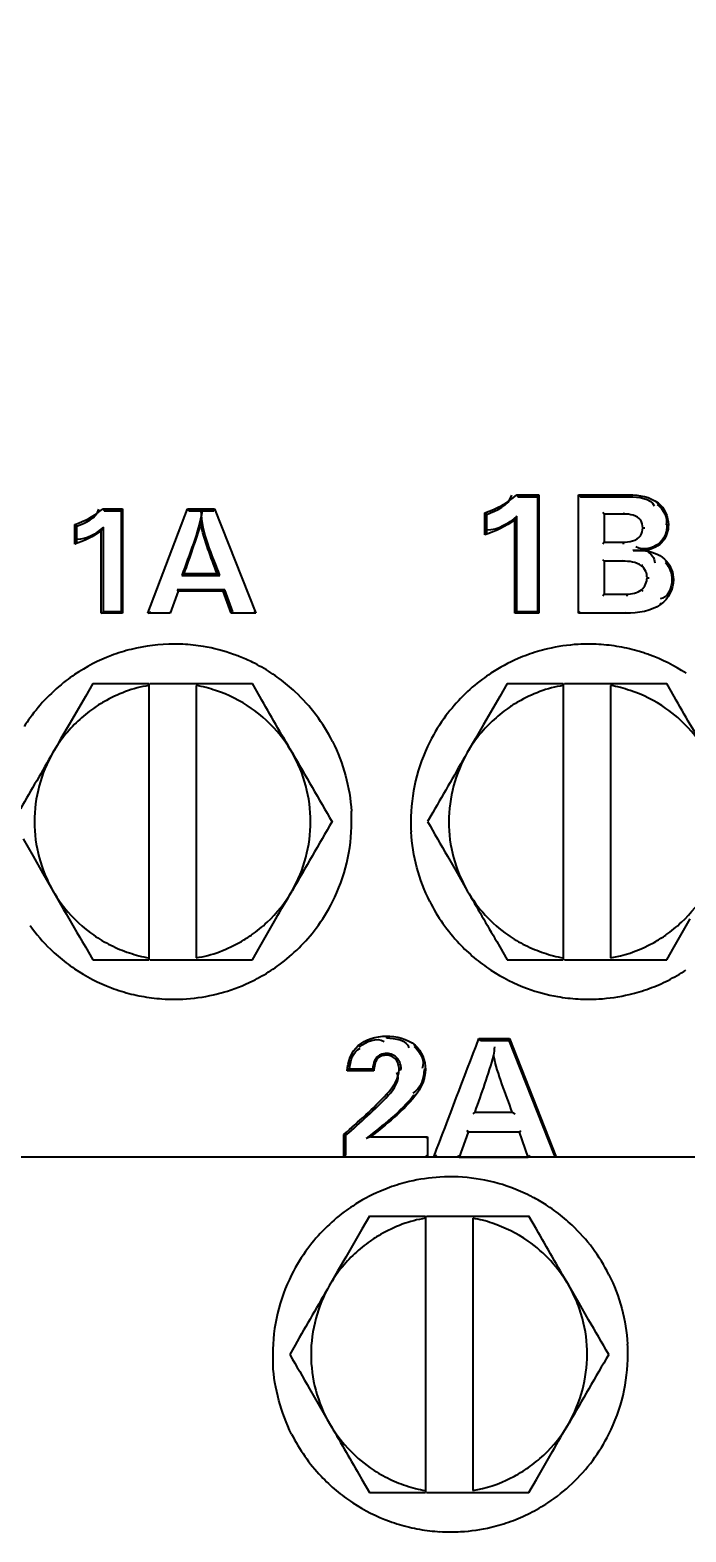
# Model space of a CAD drawing. Header units: millimetres. Extents: x 4086 to 8300, y 123 to 1549.
# Drawn here: x 6912.55 to 6916.71, y 479.1 to 488.62 of the extents above; entities that cross this region are included whole.
import ezdxf
from ezdxf import colors
from ezdxf.entities.mleader import LeaderData, LeaderLine
from ezdxf.math import Vec2, Vec3

# ---------------------------------------------------------------- set-up
doc = ezdxf.new("R2010")
doc.units = ezdxf.units.MM
doc.linetypes.add('CENTER', pattern=[0.6, 0.375, -0.075, 0.075, -0.075])
for name, color, linetype in [('中心线', 7, 'Continuous'), ('外形图', 7, 'Continuous'), ('多重引线', 7, 'Continuous')]:
    doc.layers.add(name, color=color, linetype=linetype)
doc.styles.add('思源黑', font='SourceHanSansCN-Normal.ttf')

msp = doc.modelspace()

# ---------------------------------------------------------------- linework, layer by layer
at = {"layer": '中心线', "linetype": 'CENTER', "ltscale": 20}
msp.add_line((7036.9807, 481.4763), (6843.6609, 481.4763), dxfattribs=at)
at = {"layer": '外形图'}
for p, q in [((6915.6384, 485.6715), (6915.7784, 485.6715)), ((6915.6384, 485.6715), (6915.6448, 485.6587)), ((6915.7784, 485.6715), (6915.7697, 485.6587)), ((6915.7784, 485.6715), (6915.7783, 484.9215)), ((6916.0286, 485.6715), (6916.3498, 485.6715)), ((6916.0287, 485.6715), (6916.0418, 485.6587)), ((6916.3498, 485.6715), (6916.3519, 485.6587)), ((6913.0172, 485.584), (6913.1409, 485.584)), ((6913.0172, 485.584), (6913.0238, 485.5712)), ((6913.0238, 485.5712), (6913.1324, 485.5712)), ((6913.1409, 485.584), (6913.1324, 485.5712)), ((6913.1324, 485.5712), (6913.1324, 484.9309)), ((6913.1409, 485.584), (6913.1408, 484.9215)), ((6913.3005, 484.9215), (6913.552, 485.584)), ((6913.552, 485.584), (6913.724, 485.584)), ((6913.552, 485.584), (6913.5619, 485.5712)), ((6913.5619, 485.5712), (6913.6402, 485.5711)), ((6913.6402, 485.5711), (6913.719, 485.5712)), ((6913.724, 485.584), (6913.719, 485.5712)), ((6913.7241, 485.584), (6913.9856, 484.9215)), ((6915.6448, 485.6587), (6915.7697, 485.6587)), ((6915.7697, 485.6587), (6915.7696, 484.9309)), ((6916.0417, 485.6587), (6916.3519, 485.6587)), ((6916.5326, 485.6214), (6916.528, 485.6108)), ((6912.8377, 485.3598), (6912.8378, 485.483)), ((6912.8378, 485.483), (6912.8512, 485.4735)), ((6912.8512, 485.3736), (6912.8512, 485.4735)), ((6915.4352, 485.4177), (6915.4353, 485.5571)), ((6915.4353, 485.5571), (6915.4484, 485.5477)), ((6915.4484, 485.4314), (6915.4484, 485.5477)), ((6915.6253, 484.9215), (6915.6254, 485.5143)), ((6915.6385, 484.9309), (6915.6386, 485.5363)), ((6916.1915, 485.5503), (6916.1827, 485.5594)), ((6916.3163, 485.5503), (6916.1915, 485.5503)), ((6916.1915, 485.5503), (6916.1915, 485.3717)), ((6916.3163, 485.5503), (6916.3185, 485.5594)), ((6916.5979, 485.4819), (6916.589, 485.4801)), ((6913.0057, 484.9215), (6913.0057, 485.4451)), ((6913.0191, 484.9309), (6913.0192, 485.4674)), ((6915.4352, 485.4177), (6915.4484, 485.4314)), ((6916.4354, 485.4636), (6916.4485, 485.4618)), ((6916.5654, 485.3806), (6916.5587, 485.3853)), ((6912.8377, 485.3598), (6912.8512, 485.3736)), ((6916.1915, 485.3717), (6916.1827, 485.359)), ((6916.1915, 485.3717), (6916.309, 485.3717)), ((6916.309, 485.3717), (6916.3112, 485.359)), ((6916.1915, 485.2511), (6916.1827, 485.2603)), ((6916.309, 485.2511), (6916.1915, 485.2511)), ((6916.1915, 485.2511), (6916.1915, 485.0421)), ((6916.309, 485.2511), (6916.3112, 485.2603)), ((6916.4271, 485.2229), (6916.4359, 485.2298)), ((6916.5864, 485.2521), (6916.5803, 485.2431)), ((6913.5293, 485.1729), (6913.5164, 485.1603)), ((6913.5164, 485.1603), (6913.7572, 485.1603)), ((6913.5293, 485.1729), (6913.7392, 485.1729)), ((6913.7392, 485.1729), (6913.7572, 485.1603)), ((6916.4631, 485.1471), (6916.4762, 485.1455)), ((6916.6297, 485.1346), (6916.6209, 485.1329)), ((6913.4924, 485.0613), (6913.443, 484.9215)), ((6913.4924, 485.0613), (6913.4871, 485.0706)), ((6913.789, 485.0706), (6913.4871, 485.0706)), ((6913.7789, 485.0613), (6913.4924, 485.0613)), ((6913.7789, 485.0613), (6913.789, 485.0706)), ((6913.8287, 484.9215), (6913.7789, 485.0613)), ((6913.8388, 484.9309), (6913.789, 485.0706)), ((6916.1915, 485.0421), (6916.1827, 485.0296)), ((6916.1915, 485.0421), (6916.3325, 485.0421)), ((6916.3325, 485.0421), (6916.3347, 485.0296)), ((6916.4276, 485.0708), (6916.4366, 485.0607)), ((6913.0057, 484.9215), (6913.0191, 484.9309)), ((6913.1408, 484.9215), (6913.0057, 484.9215)), ((6913.1324, 484.9309), (6913.0191, 484.9309)), ((6913.1408, 484.9215), (6913.1324, 484.9309)), ((6913.3005, 484.9215), (6913.3188, 484.9309)), ((6913.348, 484.9215), (6913.3005, 484.9215)), ((6913.443, 484.9215), (6913.348, 484.9215)), ((6913.443, 484.9215), (6913.4378, 484.9309)), ((6913.8287, 484.9215), (6913.8388, 484.9309)), ((6913.9856, 484.9215), (6913.8287, 484.9215)), ((6913.9856, 484.9215), (6913.9718, 484.9308)), ((6915.6253, 484.9215), (6915.6385, 484.9309)), ((6915.7784, 484.9215), (6915.6253, 484.9215)), ((6915.7696, 484.9309), (6915.6385, 484.9309)), ((6915.7783, 484.9215), (6915.7696, 484.9309)), ((6916.0285, 484.9215), (6916.0417, 484.9309)), ((6916.0917, 484.9215), (6916.0285, 484.9215)), ((6916.3304, 484.9215), (6916.0917, 484.9215)), ((6916.3304, 484.9215), (6916.3319, 484.9277)), ((6916.5514, 484.9786), (6916.547, 484.9858)), ((6912.9526, 484.4763), (6912.9051, 484.3943)), ((6912.9526, 484.4763), (6913.3071, 484.4763)), ((6913.307, 484.4763), (6913.307, 482.7263)), ((6913.3144, 484.4763), (6913.9628, 484.4763)), ((6913.607, 484.4633), (6913.607, 482.7392)), ((6914.0099, 484.3943), (6913.9628, 484.4763)), ((6915.5776, 484.4763), (6915.5301, 484.3943)), ((6915.5776, 484.4763), (6915.9321, 484.4763)), ((6915.932, 484.4763), (6915.932, 482.7263)), ((6915.9394, 484.4763), (6916.5878, 484.4763)), ((6916.232, 484.4633), (6916.232, 482.7392)), ((6916.6349, 484.3943), (6916.5878, 484.4763)), ((6912.9051, 484.3943), (6912.8022, 484.2166)), ((6915.5301, 484.3943), (6915.4272, 484.2166)), ((6912.8022, 484.2166), (6912.7507, 484.1277)), ((6915.4272, 484.2166), (6915.3757, 484.1277)), ((6912.7259, 484.0847), (6912.6994, 484.0388)), ((6912.7507, 484.1277), (6912.7259, 484.0847)), ((6915.3757, 484.1277), (6915.3244, 484.0388)), ((6915.1059, 483.6594), (6915.0726, 483.6013)), ((6912.5105, 483.4917), (6912.5734, 483.3824)), ((6912.5734, 483.3824), (6912.6364, 483.2729)), ((6915.1984, 483.3824), (6915.2614, 483.2729)), ((6912.6364, 483.2729), (6912.6994, 483.1638)), ((6915.2614, 483.2729), (6915.3244, 483.1638)), ((6912.6994, 483.1638), (6912.7507, 483.0749)), ((6914.0099, 482.8082), (6914.1121, 482.9859)), ((6916.6349, 482.8082), (6916.7371, 482.9859)), ((6912.8856, 482.8419), (6912.9051, 482.8082)), ((6912.9051, 482.8082), (6912.9526, 482.7263)), ((6913.9628, 482.7263), (6914.0099, 482.8082)), ((6915.5106, 482.8419), (6915.5301, 482.8082)), ((6915.5301, 482.8082), (6915.5776, 482.7263)), ((6916.5878, 482.7263), (6916.6349, 482.8082)), ((6912.9526, 482.7263), (6913.3071, 482.7263)), ((6913.3144, 482.7263), (6913.9628, 482.7263)), ((6915.5776, 482.7263), (6915.9321, 482.7263)), ((6915.9394, 482.7263), (6916.5878, 482.7263)), ((6914.8102, 482.2423), (6914.8125, 482.231)), ((6914.633, 482.1823), (6914.6427, 482.1739)), ((6914.9939, 482.1847), (6914.9889, 482.1762)), ((6915.3973, 482.2266), (6915.592, 482.2266)), ((6915.3974, 482.2266), (6915.4071, 482.2153)), ((6915.407, 482.2153), (6915.5868, 482.2153)), ((6915.592, 482.2266), (6915.5868, 482.2153)), ((6915.5869, 482.2153), (6915.8741, 481.4875)), ((6915.5921, 482.2266), (6915.8881, 481.4766)), ((6914.7534, 482.0975), (6914.7468, 482.1036)), ((6914.8133, 482.1216), (6914.8156, 482.1323)), ((6914.8697, 482.0966), (6914.8802, 482.1035)), ((6914.7318, 482.0219), (6914.5642, 482.0219)), ((6914.7242, 482.0326), (6914.578, 482.0326)), ((6914.7318, 482.0219), (6914.7242, 482.0326)), ((6914.8922, 482.0308), (6914.9054, 482.0305)), ((6915.0593, 482.0318), (6915.0506, 482.0315)), ((6914.8129, 481.8739), (6914.8232, 481.8663)), ((6914.9928, 481.8627), (6914.9865, 481.8693)), ((6915.3716, 481.7613), (6915.3585, 481.7502)), ((6915.3716, 481.7613), (6915.6093, 481.7613)), ((6915.6093, 481.7613), (6915.627, 481.7502)), ((6914.5427, 481.4766), (6914.5428, 481.6197)), ((6914.5428, 481.6197), (6914.556, 481.6147)), ((6914.556, 481.4875), (6914.556, 481.6147)), ((6914.7114, 481.604), (6914.6829, 481.5931)), ((6914.7114, 481.604), (6915.0718, 481.604)), ((6915.0718, 481.604), (6915.0632, 481.593)), ((6915.0718, 481.604), (6915.0718, 481.4766)), ((6915.3298, 481.6349), (6915.2739, 481.4766)), ((6915.3298, 481.6349), (6915.3243, 481.6457)), ((6915.6542, 481.6349), (6915.3298, 481.6349)), ((6915.6542, 481.6349), (6915.6641, 481.6457)), ((6915.7106, 481.4766), (6915.6542, 481.6349)), ((6914.5427, 481.4766), (6914.556, 481.4876)), ((6915.0718, 481.4766), (6914.5427, 481.4766)), ((6915.0718, 481.4766), (6915.0632, 481.4875)), ((6915.1126, 481.4766), (6915.1307, 481.4875)), ((6915.1659, 481.4766), (6915.1126, 481.4766)), ((6915.2739, 481.4766), (6915.1659, 481.4766)), ((6915.2739, 481.4766), (6915.2685, 481.4875)), ((6915.7106, 481.4766), (6915.7205, 481.4875)), ((6915.8881, 481.4766), (6915.7106, 481.4766)), ((6915.8881, 481.4766), (6915.8741, 481.4875)), ((6914.7048, 481.1013), (6914.6573, 481.0193)), ((6914.7048, 481.1013), (6915.0593, 481.1013)), ((6915.0592, 481.1013), (6915.0592, 479.3513)), ((6915.0666, 481.1013), (6915.715, 481.1013)), ((6915.7621, 481.0193), (6915.715, 481.1013)), ((6914.6573, 481.0193), (6914.5544, 480.8416)), ((6915.3592, 481.0883), (6915.3592, 479.3642)), ((6914.5544, 480.8416), (6914.5029, 480.7527)), ((6914.5029, 480.7527), (6914.4516, 480.6638)), ((6916.0299, 480.5546), (6915.9668, 480.6638)), ((6916.0932, 480.4452), (6916.0299, 480.5546)), ((6914.2331, 480.2844), (6914.1997, 480.2263)), ((6914.3256, 480.0074), (6914.3886, 479.8979)), ((6914.3886, 479.8979), (6914.4516, 479.7888)), ((6915.7621, 479.4332), (6915.8643, 479.6109)), ((6914.6378, 479.4669), (6914.6573, 479.4332)), ((6914.6573, 479.4332), (6914.7048, 479.3513)), ((6915.715, 479.3513), (6915.7621, 479.4332)), ((6914.7048, 479.3513), (6915.0593, 479.3513)), ((6915.0666, 479.3513), (6915.715, 479.3513))]:
    msp.add_line(p, q, dxfattribs=at)
for points in [[(6916.589, 485.4801), (6916.5884, 485.4651), (6916.5864, 485.4507), (6916.5833, 485.4369), (6916.5791, 485.4234), (6916.5736, 485.4104), (6916.5669, 485.3977), (6916.5587, 485.3853)], [(6914.7468, 482.1036), (6914.7417, 482.0957), (6914.737, 482.0864), (6914.7328, 482.0756), (6914.7293, 482.0631), (6914.7264, 482.0488), (6914.7242, 482.0326)], [(6914.8156, 482.1323), (6914.8041, 482.1317), (6914.7936, 482.1302), (6914.784, 482.1279), (6914.7754, 482.1249), (6914.7678, 482.1214), (6914.7612, 482.1174), (6914.7555, 482.113), (6914.7507, 482.1084), (6914.7468, 482.1036)], [(6914.8802, 482.1035), (6914.8742, 482.1096), (6914.8673, 482.1152), (6914.8597, 482.1201), (6914.8516, 482.1243), (6914.8429, 482.1277), (6914.834, 482.1302), (6914.8248, 482.1318), (6914.8156, 482.1323)], [(6914.9054, 482.0305), (6914.9048, 482.044), (6914.9029, 482.0563), (6914.9, 482.0675), (6914.8963, 482.0777), (6914.8917, 482.087), (6914.8864, 482.0956), (6914.8802, 482.1035)], [(6915.1124, 481.4763), (6915.0984, 481.4763), (6915.0849, 481.4764), (6915.0718, 481.4766)]]:
    msp.add_lwpolyline(points, dxfattribs=at)
for centre, radius, start, end in [((6918.9299, 485.01), 5.3167, 174.20586, 174.8062), ((6915.179, 485.7958), 0.5278, 327.76527, 330.55346), ((6913.4677, 483.5974), 1.1288, 90.02617, 103.93534), ((6913.4672, 483.6018), 1.1245, 87.18946, 90.00063), ((6913.4671, 483.6008), 1.1255, 80.48588, 87.18615), ((6916.0921, 483.5994), 1.1269, 93.34178, 103.32333), ((6916.0918, 483.6015), 1.1247, 86.66707, 93.33144), ((6916.0916, 483.6007), 1.1255, 80.00052, 86.66368), ((6913.4691, 483.5979), 1.1288, 110.68997, 124.05864), ((6913.4672, 483.6014), 1.1249, 103.96074, 110.66724), ((6913.4672, 483.6018), 1.1245, 70.42002, 80.48238), ((6913.4671, 483.6014), 1.1249, 68.50691, 70.42045), ((6913.4673, 483.6021), 1.1241, 63.70903, 68.50653), ((6916.0929, 483.5993), 1.1272, 113.34213, 123.32228), ((6916.0921, 483.6004), 1.1259, 106.67067, 113.32961), ((6916.0918, 483.6013), 1.125, 103.33223, 106.66723), ((6916.0918, 483.6017), 1.1246, 73.32958, 79.99708), ((6916.0919, 483.6023), 1.124, 71.83298, 73.32883), ((6916.0916, 483.6013), 1.125, 69.99576, 71.83302), ((6916.0914, 483.6009), 1.1254, 56.6635, 69.993), ((6913.4673, 483.6012), 1.1251, 124.08098, 127.43165), ((6913.4667, 483.601), 1.1254, 57.00408, 63.70698), ((6913.4666, 483.601), 1.1255, 50.29761, 56.99833), ((6916.0919, 483.6011), 1.1252, 123.33118, 126.66572), ((6913.4718, 483.5969), 1.1312, 127.47728, 144.1545), ((6913.4671, 483.6017), 1.1246, 46.93945, 50.29512), ((6916.0962, 483.5969), 1.1311, 126.71032, 143.28493), ((6913.4589, 483.5993), 0.8777, 119.88469, 124.88436), ((6913.46, 483.5964), 1.1333, 26.89277, 46.86136), ((6916.0839, 483.5993), 0.8777, 119.88469, 124.88436), ((6913.4675, 483.601), 1.1253, 144.19797, 147.54951), ((6913.4576, 483.601), 0.8755, 133.25067, 141.6241), ((6913.458, 483.6003), 0.8763, 124.87614, 133.24101), ((6916.0938, 483.5999), 1.1274, 143.33789, 153.31735), ((6916.0826, 483.601), 0.8755, 133.25067, 141.6241), ((6916.083, 483.6003), 0.8763, 124.87614, 133.24101), ((6913.4584, 483.6005), 0.8765, 141.63375, 149.99771), ((6916.0834, 483.6005), 0.8765, 141.63375, 149.99771), ((6916.0956, 483.5998), 1.1291, 153.3497, 166.63763), ((7106.8487, 595.2559), 222.4346, 209.999945, 210.130158), ((7101.3061, 376.697), 214.7358, 150.008043, 150.12485), ((6916.0956, 483.6007), 1.1289, 166.68251, 179.96906), ((6913.4665, 483.6014), 1.1253, 359.99253, 3.34393), ((6913.4611, 483.6018), 0.8789, 180.03198, 194.96528), ((7106.8487, 371.9467), 222.4346, 149.869842, 150.000055), ((6913.4627, 483.6019), 1.1291, 346.60517, 359.96871), ((6916.0918, 483.6011), 1.1251, 179.99251, 183.32448), ((6916.0861, 483.6018), 0.8789, 180.03198, 194.96528), ((6913.4608, 483.6027), 0.8788, 195.02903, 209.96306), ((6913.4628, 483.6028), 1.1292, 333.194, 346.55956), ((6916.0858, 483.6027), 0.8788, 195.02903, 209.96306), ((6913.4533, 483.604), 0.8795, 313.29118, 329.96179), ((6913.4647, 483.6026), 1.1274, 323.12263, 333.16104), ((6916.0964, 483.6044), 1.1307, 206.7021, 223.28051), ((6916.0783, 483.604), 0.8795, 313.29118, 329.96179), ((6913.4686, 483.6023), 1.1269, 215.80056, 225.84284), ((6913.456, 483.6022), 0.8763, 304.87614, 313.24101), ((6913.4624, 483.6056), 1.1311, 306.39401, 323.06878), ((6916.081, 483.6022), 0.8763, 304.87614, 313.24101), ((6913.452, 483.5926), 0.865, 235.08374, 243.51002), ((6913.455, 483.6035), 0.878, 299.96582, 304.88382), ((6916.0915, 483.601), 1.1248, 223.32409, 226.65947), ((6916.077, 483.5926), 0.865, 235.08374, 243.51002), ((6916.0967, 483.5747), 0.8447, 296.4422, 299.95926), ((6916.08, 483.6035), 0.878, 299.96582, 304.88382), ((6913.4671, 483.6011), 1.125, 225.85393, 229.20899), ((6913.467, 483.601), 1.1248, 229.20823, 232.56232), ((6916.0921, 483.6017), 1.1256, 226.66287, 233.32292), ((6913.4669, 483.6009), 1.1246, 232.5636, 235.9151), ((6913.4686, 483.6043), 1.1284, 235.93759, 249.30926), ((6913.4663, 483.602), 1.1258, 296.29151, 302.99256), ((6913.4667, 483.6013), 1.125, 302.99503, 306.34843), ((6916.0915, 483.601), 1.1247, 233.32634, 236.66182), ((6916.0931, 483.6043), 1.1284, 236.68393, 249.97335), ((6916.0909, 483.602), 1.1259, 296.67218, 303.33123), ((6913.4669, 483.6009), 1.1246, 249.33188, 252.68714), ((6913.4671, 483.6017), 1.1255, 252.69061, 259.3914), ((6913.466, 483.603), 1.1269, 286.23687, 296.27916), ((6916.0914, 483.601), 1.1247, 249.99552, 259.9969), ((6916.0914, 483.6011), 1.1249, 283.33301, 286.66829), ((6916.0911, 483.602), 1.1258, 286.67172, 293.33124), ((6916.0913, 483.6012), 1.125, 293.33462, 296.66969), ((6913.467, 483.6018), 1.1255, 259.39715, 266.09905), ((6913.4669, 483.601), 1.1248, 266.10266, 270.00006), ((6913.4669, 483.6008), 1.1245, 269.99938, 272.81196), ((6913.4666, 483.603), 1.1268, 272.82233, 282.86472), ((6913.4668, 483.601), 1.1248, 282.87382, 286.22635), ((6916.0915, 483.6019), 1.1256, 260.00032, 266.66355), ((6916.0914, 483.601), 1.1247, 266.66695, 273.33156), ((6916.0911, 483.6031), 1.1269, 273.34186, 283.32407), ((6918.8754, 481.8382), 3.396, 174.30831, 175.21334), ((6915.282, 481.1081), 1.162, 127.29063, 128.15214), ((6915.6295, 657.6065), 176.1302, 269.884334, 270.026411), ((6915.2168, 480.2257), 1.1256, 106.67449, 113.33464), ((6915.2165, 480.2265), 1.1247, 103.33567, 106.67107), ((6915.2168, 480.2245), 1.1268, 93.34347, 103.32668), ((6915.2165, 480.2266), 1.1247, 69.99626, 93.33321), ((6915.2176, 480.2247), 1.1268, 113.34715, 123.32925), ((6915.2161, 480.2256), 1.1257, 63.33134, 69.99376), ((6915.2162, 480.226), 1.1253, 61.77605, 63.32859), ((6915.2166, 480.2267), 1.1245, 56.66246, 61.77595), ((6915.2208, 480.2223), 1.1307, 126.71794, 143.2957), ((6915.2166, 480.2265), 1.1248, 123.33821, 126.67329), ((6915.2158, 480.2256), 1.1259, 49.99814, 56.66053), ((6915.2163, 480.2263), 1.125, 46.66416, 49.9957), ((6915.2094, 480.2211), 1.1336, 26.74147, 46.58767), ((6915.2102, 480.2253), 0.8763, 124.87614, 133.24101), ((6915.2111, 480.2243), 0.8777, 119.88469, 124.88436), ((6915.2185, 480.2253), 1.127, 143.34873, 153.32977), ((6915.2098, 480.226), 0.8755, 133.25067, 141.6241), ((6915.2204, 480.2251), 1.1288, 153.36223, 166.65138), ((6915.2106, 480.2255), 0.8765, 141.63375, 149.99771), ((7100.4333, 373.322), 214.7358, 150.008043, 150.12485), ((6915.208, 480.2258), 0.8761, 22.50071, 29.99059), ((6915.2081, 480.226), 0.8759, 15.00065, 22.49272), ((6915.2206, 480.2259), 1.1288, 166.69631, 179.98294), ((6915.2052, 480.2258), 0.8789, 0.03198, 14.96528), ((6915.2161, 480.2261), 1.1253, 0.00622, 3.33766), ((6915.2169, 480.2264), 1.1252, 180.00622, 183.33809), ((6915.2133, 480.2268), 0.8789, 180.03198, 194.96528), ((7108.6009, 368.5717), 222.4346, 149.869842, 150.000055), ((6915.2124, 480.2266), 1.1289, 346.69755, 359.98298), ((6915.2129, 480.2277), 0.8788, 195.02903, 209.96306), ((6915.2127, 480.2274), 1.1289, 333.36409, 346.65268), ((6915.2055, 480.229), 0.8795, 313.29118, 329.96179), ((6915.2218, 480.2298), 1.1311, 206.71309, 223.28822), ((6915.2146, 480.2272), 1.127, 323.35048, 333.33161), ((6915.2082, 480.2272), 0.8763, 304.87614, 313.24101), ((6915.2042, 480.2176), 0.865, 235.08374, 243.51002), ((6915.2072, 480.2285), 0.878, 299.96582, 304.88382), ((6915.2107, 480.2322), 1.1332, 303.4147, 323.26573), ((6915.2169, 480.2264), 1.1252, 223.33168, 226.66635), ((6915.2175, 480.227), 1.126, 226.66974, 233.32837), ((6915.2239, 480.1997), 0.8447, 296.4422, 299.95926), ((6915.2169, 480.2263), 1.1251, 233.33179, 236.6666), ((6915.2185, 480.2296), 1.1287, 236.68858, 249.9757), ((6915.2164, 480.2267), 1.1255, 286.67359, 293.33406), ((6915.2167, 480.2259), 1.1246, 293.33747, 296.67311), ((6915.2162, 480.2267), 1.1255, 296.67559, 303.33595), ((6915.2168, 480.2262), 1.1249, 249.99796, 253.33033), ((6915.2169, 480.227), 1.1257, 253.33371, 259.99596), ((6915.2168, 480.2269), 1.1257, 260.0016, 266.66446), ((6915.2167, 480.226), 1.1247, 266.6679, 273.33248), ((6915.2164, 480.228), 1.1267, 273.3427, 283.3255), ((6915.2167, 480.2259), 1.1246, 283.33454, 286.67018)]:
    msp.add_arc(centre, radius, start, end, dxfattribs=at)
for points in [[(6915.4352, 485.5571), (6915.5083, 485.5837), (6915.5803, 485.6199), (6915.6384, 485.6715)], [(6915.4484, 485.5477), (6915.5104, 485.5708), (6915.5886, 485.6051), (6915.6056, 485.6691)], [(6916.0285, 484.9215), (6916.0285, 485.1715), (6916.0286, 485.4215), (6916.0287, 485.6715)], [(6916.3498, 485.6715), (6916.413, 485.6715), (6916.4825, 485.6599), (6916.5326, 485.6214)], [(6912.8377, 485.483), (6912.9023, 485.5065), (6912.9659, 485.5384), (6913.0172, 485.584)], [(6912.8512, 485.4735), (6912.9057, 485.4939), (6912.9744, 485.5241), (6912.9894, 485.5804)], [(6913.6452, 485.5714), (6913.6213, 485.4298), (6913.5633, 485.2961), (6913.5164, 485.1603)], [(6913.7571, 485.1603), (6913.7088, 485.2944), (6913.6402, 485.4287), (6913.6389, 485.5712)], [(6916.3519, 485.6587), (6916.4073, 485.6587), (6916.4857, 485.6526), (6916.5082, 485.602)], [(6916.528, 485.6108), (6916.5651, 485.5822), (6916.5978, 485.5264), (6916.5835, 485.4819)], [(6916.5326, 485.6214), (6916.5732, 485.59), (6916.5979, 485.5332), (6916.5979, 485.4819)], [(6913.635, 485.4913), (6913.6045, 485.3837), (6913.5657, 485.2786), (6913.5293, 485.1729)], [(6913.7392, 485.1729), (6913.7016, 485.2781), (6913.6578, 485.382), (6913.635, 485.4913)], [(6915.6254, 485.5143), (6915.5699, 485.4699), (6915.5023, 485.4414), (6915.4352, 485.4177)], [(6915.6385, 485.5363), (6915.5874, 485.4885), (6915.5181, 485.4489), (6915.4481, 485.4476)], [(6913.0057, 485.4451), (6912.9567, 485.4059), (6912.8969, 485.3808), (6912.8377, 485.3598)], [(6913.0191, 485.4674), (6912.9744, 485.4245), (6912.9129, 485.3891), (6912.851, 485.3881)], [(6916.5587, 485.3853), (6916.5252, 485.3388), (6916.4383, 485.3097), (6916.392, 485.3434)], [(6916.5654, 485.3806), (6916.5411, 485.3469), (6916.4975, 485.3279), (6916.4568, 485.3195)], [(6916.4568, 485.3195), (6916.5044, 485.3091), (6916.5541, 485.2885), (6916.5864, 485.2521)], [(6916.4271, 485.2229), (6916.3952, 485.2478), (6916.3495, 485.2511), (6916.309, 485.2511)], [(6916.5803, 485.2431), (6916.6063, 485.2139), (6916.6209, 485.1721), (6916.6209, 485.1329)], [(6916.5864, 485.2521), (6916.6141, 485.2209), (6916.6297, 485.1763), (6916.6297, 485.1346)], [(6916.6209, 485.1329), (6916.6209, 485.0863), (6916.5936, 485.0141), (6916.5469, 485.014)], [(6916.6297, 485.1346), (6916.6297, 485.0764), (6916.5985, 485.0127), (6916.5514, 484.9786)], [(6916.5514, 484.9786), (6916.4897, 484.9342), (6916.4065, 484.9215), (6916.3304, 484.9215)], [(6913.307, 484.4633), (6913.2069, 484.449), (6913.1093, 484.4106), (6913.0216, 484.3602)], [(6913.7303, 484.4325), (6913.6901, 484.446), (6913.6489, 484.4573), (6913.607, 484.4633)], [(6913.9571, 484.3192), (6913.8878, 484.3675), (6913.8104, 484.4055), (6913.7303, 484.4325)], [(6915.932, 484.4633), (6915.8319, 484.449), (6915.7343, 484.4106), (6915.6466, 484.3602)], [(6916.3553, 484.4325), (6916.3151, 484.446), (6916.2739, 484.4573), (6916.232, 484.4633)], [(6916.5821, 484.3192), (6916.5128, 484.3675), (6916.4354, 484.4055), (6916.3553, 484.4325)], [(6914.2146, 484.0388), (6914.1463, 484.1572), (6914.078, 484.2757), (6914.0099, 484.3943)], [(6916.8396, 484.0388), (6916.7713, 484.1572), (6916.703, 484.2757), (6916.6349, 484.3943)], [(6914.2146, 484.0388), (6914.1512, 484.1487), (6914.0612, 484.2467), (6913.9571, 484.3192)], [(6916.8396, 484.0388), (6916.7762, 484.1487), (6916.6862, 484.2467), (6916.5821, 484.3192)], [(6914.4708, 484.109), (6914.5396, 483.9728), (6914.581, 483.8194), (6914.5899, 483.6671)], [(6912.6994, 484.0388), (6912.6309, 483.9201), (6912.5625, 483.8013), (6912.4942, 483.6825)], [(6912.6994, 484.0388), (6912.6239, 483.908), (6912.5822, 483.7522), (6912.5822, 483.6013)], [(6914.3318, 483.6013), (6914.3318, 483.7522), (6914.2901, 483.908), (6914.2146, 484.0388)], [(6915.3244, 484.0388), (6915.2489, 483.908), (6915.2072, 483.7522), (6915.2072, 483.6013)], [(6914.2146, 483.1638), (6914.2901, 483.2945), (6914.3318, 483.4503), (6914.3318, 483.6013)], [(6915.0726, 483.6013), (6915.1145, 483.5283), (6915.1564, 483.4553), (6915.1984, 483.3824)], [(6915.0863, 483.0964), (6915.0182, 483.2319), (6914.9774, 483.3845), (6914.9686, 483.5359)], [(6912.6994, 483.1638), (6912.7628, 483.0538), (6912.8528, 482.9559), (6912.9569, 482.8833)], [(6914.1121, 482.9859), (6914.1462, 483.0452), (6914.1804, 483.1045), (6914.2146, 483.1638)], [(6915.3244, 483.1638), (6915.3864, 483.0564), (6915.4484, 482.9492), (6915.5106, 482.8419)], [(6915.3244, 483.1638), (6915.3878, 483.0538), (6915.4778, 482.9559), (6915.5819, 482.8833)], [(6912.7507, 483.0749), (6912.7956, 482.9972), (6912.8406, 482.9195), (6912.8856, 482.8419)], [(6913.0662, 482.8184), (6913.1042, 482.7996), (6913.1436, 482.7836), (6913.1838, 482.77)], [(6913.607, 482.7392), (6913.7075, 482.7536), (6913.8055, 482.7922), (6913.8935, 482.8429)], [(6915.6912, 482.8184), (6915.7292, 482.7996), (6915.7686, 482.7836), (6915.8088, 482.77)], [(6916.232, 482.7392), (6916.3156, 482.7512), (6916.3971, 482.7808), (6916.4728, 482.8184)], [(6913.1838, 482.77), (6913.2239, 482.7565), (6913.2651, 482.7452), (6913.307, 482.7392)], [(6915.8088, 482.77), (6915.8489, 482.7565), (6915.8901, 482.7452), (6915.932, 482.7392)], [(6914.633, 482.1823), (6914.6791, 482.2243), (6914.7478, 482.2423), (6914.8102, 482.2423)], [(6914.6427, 482.1739), (6914.6818, 482.2095), (6914.7535, 482.2381), (6914.7974, 482.2086)], [(6914.8102, 482.2423), (6914.8743, 482.2423), (6914.9458, 482.2272), (6914.9939, 482.1847)], [(6914.5642, 482.0219), (6914.566, 482.08), (6914.5899, 482.1432), (6914.633, 482.1823)], [(6914.578, 482.0326), (6914.5814, 482.0822), (6914.5998, 482.1471), (6914.646, 482.1655)], [(6914.8125, 482.231), (6914.8643, 482.231), (6914.9425, 482.2183), (6914.9547, 482.1679)], [(6914.9889, 482.1762), (6915.0255, 482.1438), (6915.0601, 482.0815), (6915.0379, 482.038)], [(6914.9939, 482.1847), (6915.0354, 482.1479), (6915.0593, 482.0872), (6915.0593, 482.0318)], [(6915.1125, 481.4766), (6915.2075, 481.7266), (6915.3024, 481.9766), (6915.3974, 482.2266)], [(6915.4912, 482.1216), (6915.4567, 481.9998), (6915.4129, 481.8809), (6915.3716, 481.7613)], [(6915.6093, 481.7613), (6915.5667, 481.8803), (6915.517, 481.9979), (6915.4912, 482.1216)], [(6914.8129, 481.8739), (6914.8528, 481.9168), (6914.8922, 481.9722), (6914.8922, 482.0308)], [(6914.8232, 481.8663), (6914.8586, 481.9044), (6914.9066, 481.969), (6914.8779, 482.0123)], [(6915.0506, 482.0315), (6915.0506, 481.9762), (6915.0287, 481.9076), (6914.98, 481.8813)], [(6915.0593, 482.0318), (6915.0593, 481.9712), (6915.0303, 481.9102), (6914.9928, 481.8627)], [(6914.5427, 481.6197), (6914.6353, 481.7017), (6914.7286, 481.7834), (6914.8129, 481.8739)], [(6914.556, 481.6148), (6914.6475, 481.6959), (6914.7398, 481.7768), (6914.8232, 481.8663)], [(6914.9865, 481.8693), (6914.9017, 481.7619), (6914.7895, 481.6788), (6914.6829, 481.593)], [(6914.9928, 481.8627), (6914.9138, 481.7627), (6914.8102, 481.6845), (6914.7114, 481.604)], [(6915.0592, 481.0883), (6914.9591, 481.074), (6914.8615, 481.0356), (6914.7738, 480.9852)], [(6915.4825, 481.0575), (6915.4423, 481.071), (6915.4011, 481.0823), (6915.3592, 481.0883)], [(6915.7093, 480.9442), (6915.6399, 480.9925), (6915.5625, 481.0305), (6915.4825, 481.0575)], [(6915.9668, 480.6638), (6915.8985, 480.7822), (6915.8302, 480.9007), (6915.7621, 481.0193)], [(6915.9668, 480.6638), (6915.9034, 480.7737), (6915.8134, 480.8717), (6915.7093, 480.9442)], [(6916.2217, 480.7312), (6916.2898, 480.5956), (6916.3307, 480.4431), (6916.3395, 480.2917)], [(6914.4516, 480.6638), (6914.3761, 480.533), (6914.3344, 480.3772), (6914.3344, 480.2263)], [(6916.2201, 480.2263), (6916.1778, 480.2992), (6916.1355, 480.3722), (6916.0932, 480.4452)], [(6914.2115, 479.7214), (6914.1434, 479.8569), (6914.1025, 480.0095), (6914.0937, 480.1609)], [(6914.1997, 480.2263), (6914.2417, 480.1533), (6914.2836, 480.0803), (6914.3256, 480.0074)], [(6915.9668, 479.7888), (6916.0423, 479.9195), (6916.084, 480.0753), (6916.084, 480.2263)], [(6914.4516, 479.7888), (6914.5135, 479.6814), (6914.5756, 479.5742), (6914.6378, 479.4669)], [(6914.4516, 479.7888), (6914.515, 479.6788), (6914.605, 479.5809), (6914.7091, 479.5083)], [(6915.8643, 479.6109), (6915.8984, 479.6702), (6915.9326, 479.7295), (6915.9668, 479.7888)], [(6914.8184, 479.4434), (6914.8563, 479.4246), (6914.8958, 479.4086), (6914.9359, 479.395)], [(6914.9359, 479.395), (6914.9761, 479.3815), (6915.0173, 479.3702), (6915.0592, 479.3642)], [(6915.3592, 479.3642), (6915.4428, 479.3762), (6915.5243, 479.4058), (6915.6, 479.4434)]]:
    msp.add_open_spline(points, degree=3, dxfattribs=at)
for points, knots in [([(6916.4354, 485.4636), (6916.4354, 485.4799), (6916.4227, 485.538), (6916.3542, 485.5503), (6916.3163, 485.5503)], [0, 0, 0, 0, 0.300088, 1, 1, 1, 1]), ([(6916.5979, 485.4819), (6916.5979, 485.4637), (6916.5924, 485.4275), (6916.5757, 485.3949), (6916.5654, 485.3806)], [0, 0, 0, 0, 0.508549, 1, 1, 1, 1]), ([(6913.0057, 485.4451), (6913.008, 485.4487), (6913.0126, 485.456), (6913.017, 485.4635), (6913.0192, 485.4674)], [0, 0, 0, 0, 0.488777, 1, 1, 1, 1]), ([(6916.309, 485.3717), (6916.3488, 485.3717), (6916.4213, 485.384), (6916.4354, 485.446), (6916.4354, 485.4636)], [0, 0, 0, 0, 0.692773, 1, 1, 1, 1]), ([(6916.4568, 485.3195), (6916.4458, 485.3192), (6916.418, 485.3186), (6916.3903, 485.3196), (6916.3736, 485.3206)], [0, 0, 0, 0, 0.398053, 1, 1, 1, 1]), ([(6916.3751, 485.3203), (6916.4043, 485.3163), (6916.4687, 485.3355), (6916.5111, 485.2702), (6916.5122, 485.2408)], [0, 0, 0, 0, 0.499341, 1, 1, 1, 1]), ([(6916.4631, 485.1471), (6916.4631, 485.1606), (6916.4578, 485.1897), (6916.4391, 485.2134), (6916.4271, 485.2229)], [0, 0, 0, 0, 0.468291, 1, 1, 1, 1]), ([(6916.4276, 485.0708), (6916.439, 485.08), (6916.4564, 485.1042), (6916.4631, 485.133), (6916.4631, 485.1471)], [0, 0, 0, 0, 0.508247, 1, 1, 1, 1]), ([(6916.3325, 485.0421), (6916.35, 485.0421), (6916.3838, 485.0458), (6916.415, 485.0607), (6916.4276, 485.0708)], [0, 0, 0, 0, 0.519635, 1, 1, 1, 1]), ([(6914.7534, 482.0975), (6914.7458, 482.087), (6914.7361, 482.0616), (6914.7328, 482.0354), (6914.7318, 482.0219)], [0, 0, 0, 0, 0.488758, 1, 1, 1, 1]), ([(6914.8133, 482.1216), (6914.8029, 482.1216), (6914.7809, 482.1188), (6914.7602, 482.107), (6914.7534, 482.0975)], [0, 0, 0, 0, 0.469607, 1, 1, 1, 1]), ([(6914.8697, 482.0966), (6914.8626, 482.1046), (6914.8447, 482.1169), (6914.8236, 482.1216), (6914.8133, 482.1216)], [0, 0, 0, 0, 0.510038, 1, 1, 1, 1]), ([(6914.8922, 482.0308), (6914.8922, 482.0426), (6914.889, 482.0663), (6914.8774, 482.0877), (6914.8697, 482.0966)], [0, 0, 0, 0, 0.501082, 1, 1, 1, 1])]:
    msp.add_open_spline(points, degree=3, knots=knots, dxfattribs=at)

# ---------------------------------------------------------------- leaders
at = {"layer": '多重引线'}
ml = msp.add_multileader_mtext('Standard', dxfattribs=at)
ml.set_content('\\pxqc;{\\C256;4}×{\\C256;M5\\A1; \\fSource Han Sans CN Normal|b0|i0|c0|p34;\\C7;depth \\fSource Han Sans CN Normal|b0|i0|c134|p34;\\C256;6}', style='思源黑')
ml.set_leader_properties()
ml.build(insert=Vec2(0, 0))
ml.multileader.update_dxf_attribs({"text_left_attachment_type": 5, "text_right_attachment_type": 5, "dogleg_length": 10, "arrow_head_size": 7.5})
ctx = ml.context
ctx.base_point, ctx.char_height, ctx.arrow_head_size, ctx.landing_gap_size, ctx.plane_origin = Vec3(6867.1804, 527.3764), 7, 7.5, 2.5, Vec3(6971.0105, 386.789)
ctx.left_attachment, ctx.right_attachment, ctx.text_align_type = 5, 5, 1
notes = []
notes.append((ctx, [(1, (1, 1, 0), (6945.1421, 527.3764), (-1, 0), 10, [(1, [(6963.764, 484.9763)], 0, [])])]))
ctx.mtext.insert, ctx.mtext.alignment, ctx.mtext.flow_direction = Vec3(6901.1613, 537.207), 2, 5
for ctx, leaders in notes:
    for number, flags, end, landing, length, lines in leaders:
        leader = LeaderData()
        leader.index, (leader.has_last_leader_line, leader.has_dogleg_vector, leader.attachment_direction) = number, flags
        leader.last_leader_point, leader.dogleg_vector, leader.dogleg_length = Vec3(end), Vec3(landing), length
        for number, points, colour, breaks in lines:
            line = LeaderLine()
            line.index, line.vertices, line.color, line.breaks = number, Vec3.list(points), colors.encode_raw_color(colour), breaks
            leader.lines.append(line)
        ctx.leaders.append(leader)

doc.saveas('drawing.dxf')
